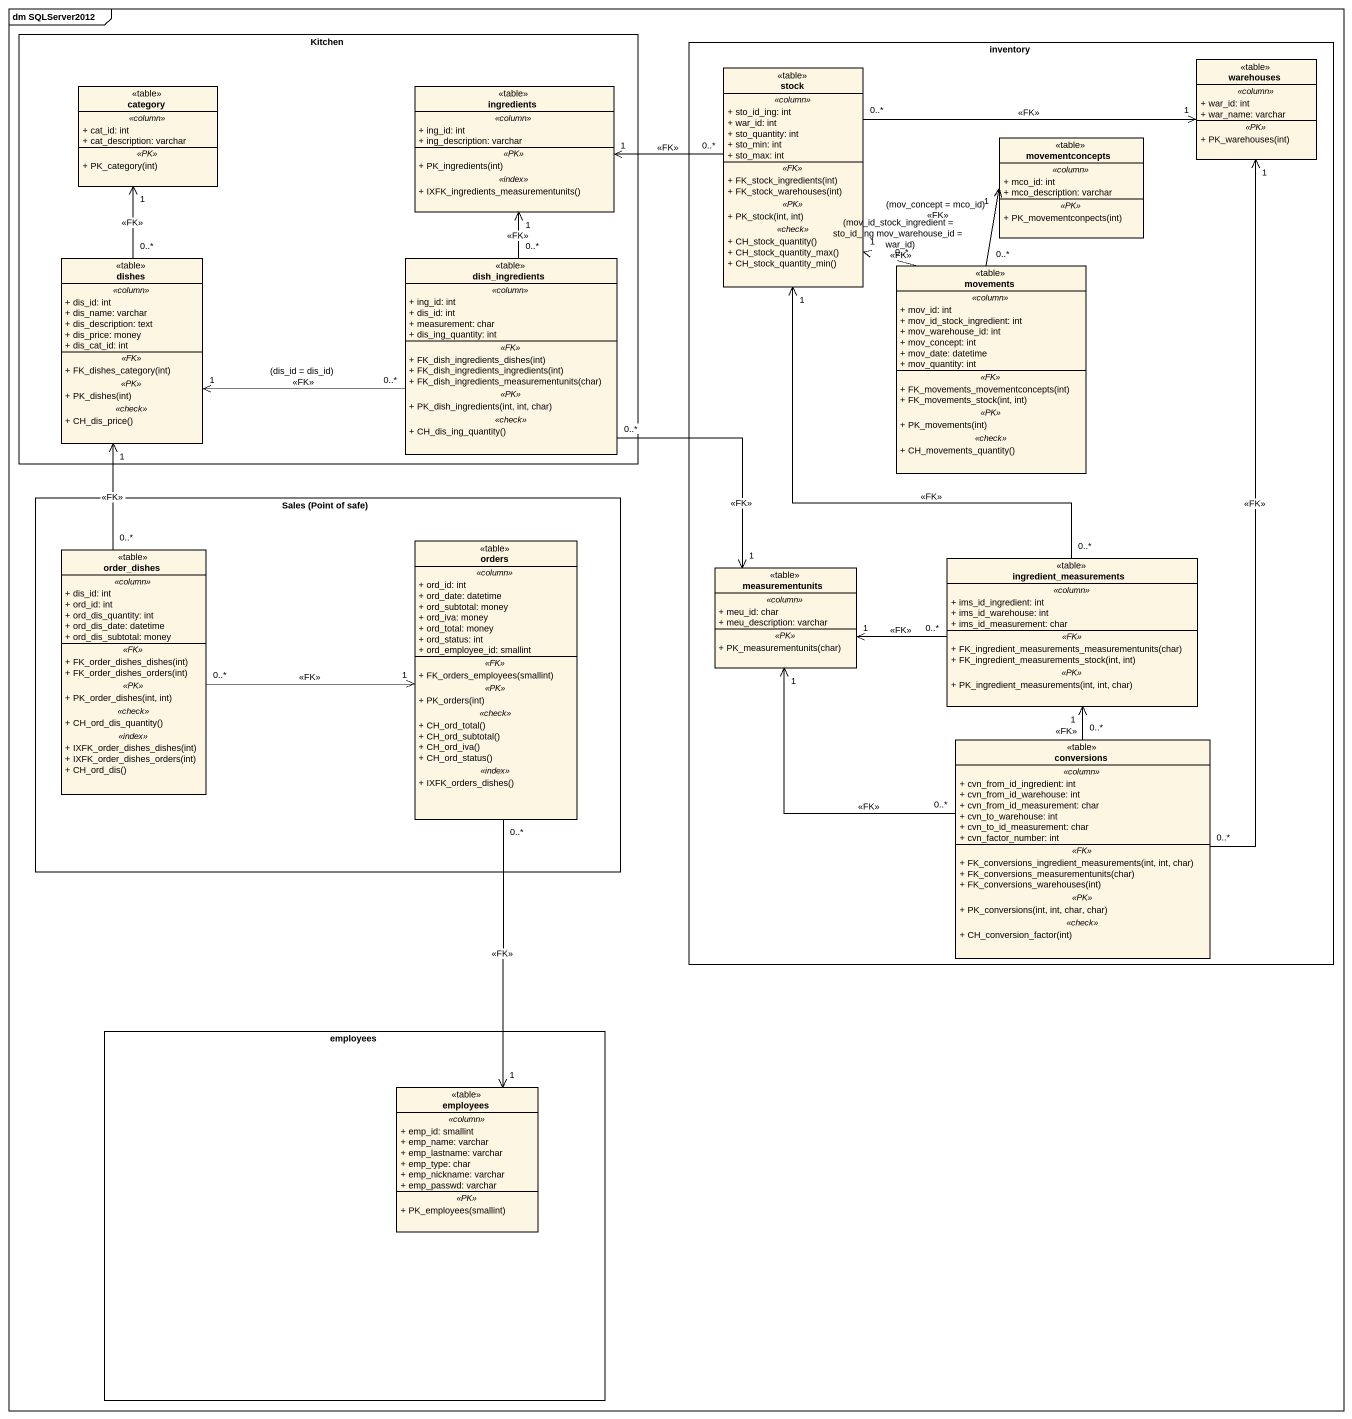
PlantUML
@startuml
mainframe dm SQLServer2012
hide circle
hide empty members
skinparam classAttributeIconSize 0
rectangle Kitchen {
  class category <<table>> {
    .. <<column>> ..
    + cat_id: int
    + cat_description: varchar
    .. <<PK>> ..
    + PK_category(int)
  }
  class ingredients <<table>> {
    .. <<column>> ..
    + ing_id: int
    + ing_description: varchar
    .. <<PK>> ..
    + PK_ingredients(int)
    .. <<index>> ..
    + IXFK_ingredients_measurementunits()
  }
  class dishes <<table>> {
    .. <<column>> ..
    + dis_id: int
    + dis_name: varchar
    + dis_description: text
    + dis_price: money
    + dis_cat_id: int
    .. <<FK>> ..
    + FK_dishes_category(int)
    .. <<PK>> ..
    + PK_dishes(int)
    .. <<check>> ..
    + CH_dis_price()
  }
  class dish_ingredients <<table>> {
    .. <<column>> ..
    + ing_id: int
    + dis_id: int
    + measurement: char
    + dis_ing_quantity: int
    .. <<FK>> ..
    + FK_dish_ingredients_dishes(int)
    + FK_dish_ingredients_ingredients(int)
    + FK_dish_ingredients_measurementunits(char)
    .. <<PK>> ..
    + PK_dish_ingredients(int, int, char)
    .. <<check>> ..
    + CH_dis_ing_quantity()
  }
}
rectangle inventory {
  class warehouses <<table>> {
    .. <<column>> ..
    + war_id: int
    + war_name: varchar
    .. <<PK>> ..
    + PK_warehouses(int)
  }
  class stock <<table>> {
    .. <<column>> ..
    + sto_id_ing: int
    + war_id: int
    + sto_quantity: int
    + sto_min: int
    + sto_max: int
    .. <<FK>> ..
    + FK_stock_ingredients(int)
    + FK_stock_warehouses(int)
    .. <<PK>> ..
    + PK_stock(int, int)
    .. <<check>> ..
    + CH_stock_quantity()
    + CH_stock_quantity_max()
    + CH_stock_quantity_min()
  }
  class movementconcepts <<table>> {
    .. <<column>> ..
    + mco_id: int
    + mco_description: varchar
    .. <<PK>> ..
    + PK_movementconpects(int)
  }
  class movements <<table>> {
    .. <<column>> ..
    + mov_id: int
    + mov_id_stock_ingredient: int
    + mov_warehouse_id: int
    + mov_concept: int
    + mov_date: datetime
    + mov_quantity: int
    .. <<FK>> ..
    + FK_movements_movementconcepts(int)
    + FK_movements_stock(int, int)
    .. <<PK>> ..
    + PK_movements(int)
    .. <<check>> ..
    + CH_movements_quantity()
  }
  class measurementunits <<table>> {
    .. <<column>> ..
    + meu_id: char
    + meu_description: varchar
    .. <<PK>> ..
    + PK_measurementunits(char)
  }
  class ingredient_measurements <<table>> {
    .. <<column>> ..
    + ims_id_ingredient: int
    + ims_id_warehouse: int
    + ims_id_measurement: char
    .. <<FK>> ..
    + FK_ingredient_measurements_measurementunits(char)
    + FK_ingredient_measurements_stock(int, int)
    .. <<PK>> ..
    + PK_ingredient_measurements(int, int, char)
  }
  class conversions <<table>> {
    .. <<column>> ..
    + cvn_from_id_ingredient: int
    + cvn_from_id_warehouse: int
    + cvn_from_id_measurement: char
    + cvn_to_warehouse: int
    + cvn_to_id_measurement: char
    + cvn_factor_number: int
    .. <<FK>> ..
    + FK_conversions_ingredient_measurements(int, int, char)
    + FK_conversions_measurementunits(char)
    + FK_conversions_warehouses(int)
    .. <<PK>> ..
    + PK_conversions(int, int, char, char)
    .. <<check>> ..
    + CH_conversion_factor(int)
  }
}
rectangle "Sales (Point of safe)" as Sales_Point_of_safe {
  class order_dishes <<table>> {
    .. <<column>> ..
    + dis_id: int
    + ord_id: int
    + ord_dis_quantity: int
    + ord_dis_date: datetime
    + ord_dis_subtotal: money
    .. <<FK>> ..
    + FK_order_dishes_dishes(int)
    + FK_order_dishes_orders(int)
    .. <<PK>> ..
    + PK_order_dishes(int, int)
    .. <<check>> ..
    + CH_ord_dis_quantity()
    .. <<index>> ..
    + IXFK_order_dishes_dishes(int)
    + IXFK_order_dishes_orders(int)
    + CH_ord_dis()
  }
  class orders <<table>> {
    .. <<column>> ..
    + ord_id: int
    + ord_date: datetime
    + ord_subtotal: money
    + ord_iva: money
    + ord_total: money
    + ord_status: int
    + ord_employee_id: smallint
    .. <<FK>> ..
    + FK_orders_employees(smallint)
    .. <<PK>> ..
    + PK_orders(int)
    .. <<check>> ..
    + CH_ord_total()
    + CH_ord_subtotal()
    + CH_ord_iva()
    + CH_ord_status()
    .. <<index>> ..
    + IXFK_orders_dishes()
  }
}
rectangle employees {
  class "employees" as employees_2 <<table>> {
    .. <<column>> ..
    + emp_id: smallint
    + emp_name: varchar
    + emp_lastname: varchar
    + emp_type: char
    + emp_nickname: varchar
    + emp_passwd: varchar
    .. <<PK>> ..
    + PK_employees(smallint)
  }
}
stock "0..*" -right-> "1" warehouses : <<FK>>
stock "0..*" -left-> "1" ingredients : <<FK>>
dishes "0..*" -up-> "1" category : <<FK>>
dish_ingredients "0..*" -up-> "1" ingredients : <<FK>>
dish_ingredients "0..*" -left-> "1" dishes : (dis_id = dis_id)\n<<FK>>
dish_ingredients "0..*" --> "1" measurementunits : <<FK>>
movements "0..*" -up-> "1" stock : (mov_id_stock_ingredient = sto_id_ing mov_warehouse_id = war_id)\n<<FK>>
movements "0..*" -up-> "1" movementconcepts : (mov_concept = mco_id)\n<<FK>>
order_dishes "0..*" -up-> "1" dishes : <<FK>>
order_dishes "0..*" -right-> "1" orders : <<FK>>
orders "0..*" --> "1" employees_2 : <<FK>>
ingredient_measurements "0..*" -up-> "1" stock : <<FK>>
ingredient_measurements "0..*" -left-> "1" measurementunits : <<FK>>
conversions "0..*" -up-> "1" warehouses : <<FK>>
conversions "0..*" -up-> "1" measurementunits : <<FK>>
conversions "0..*" -up-> "1" ingredient_measurements : <<FK>>
@enduml
